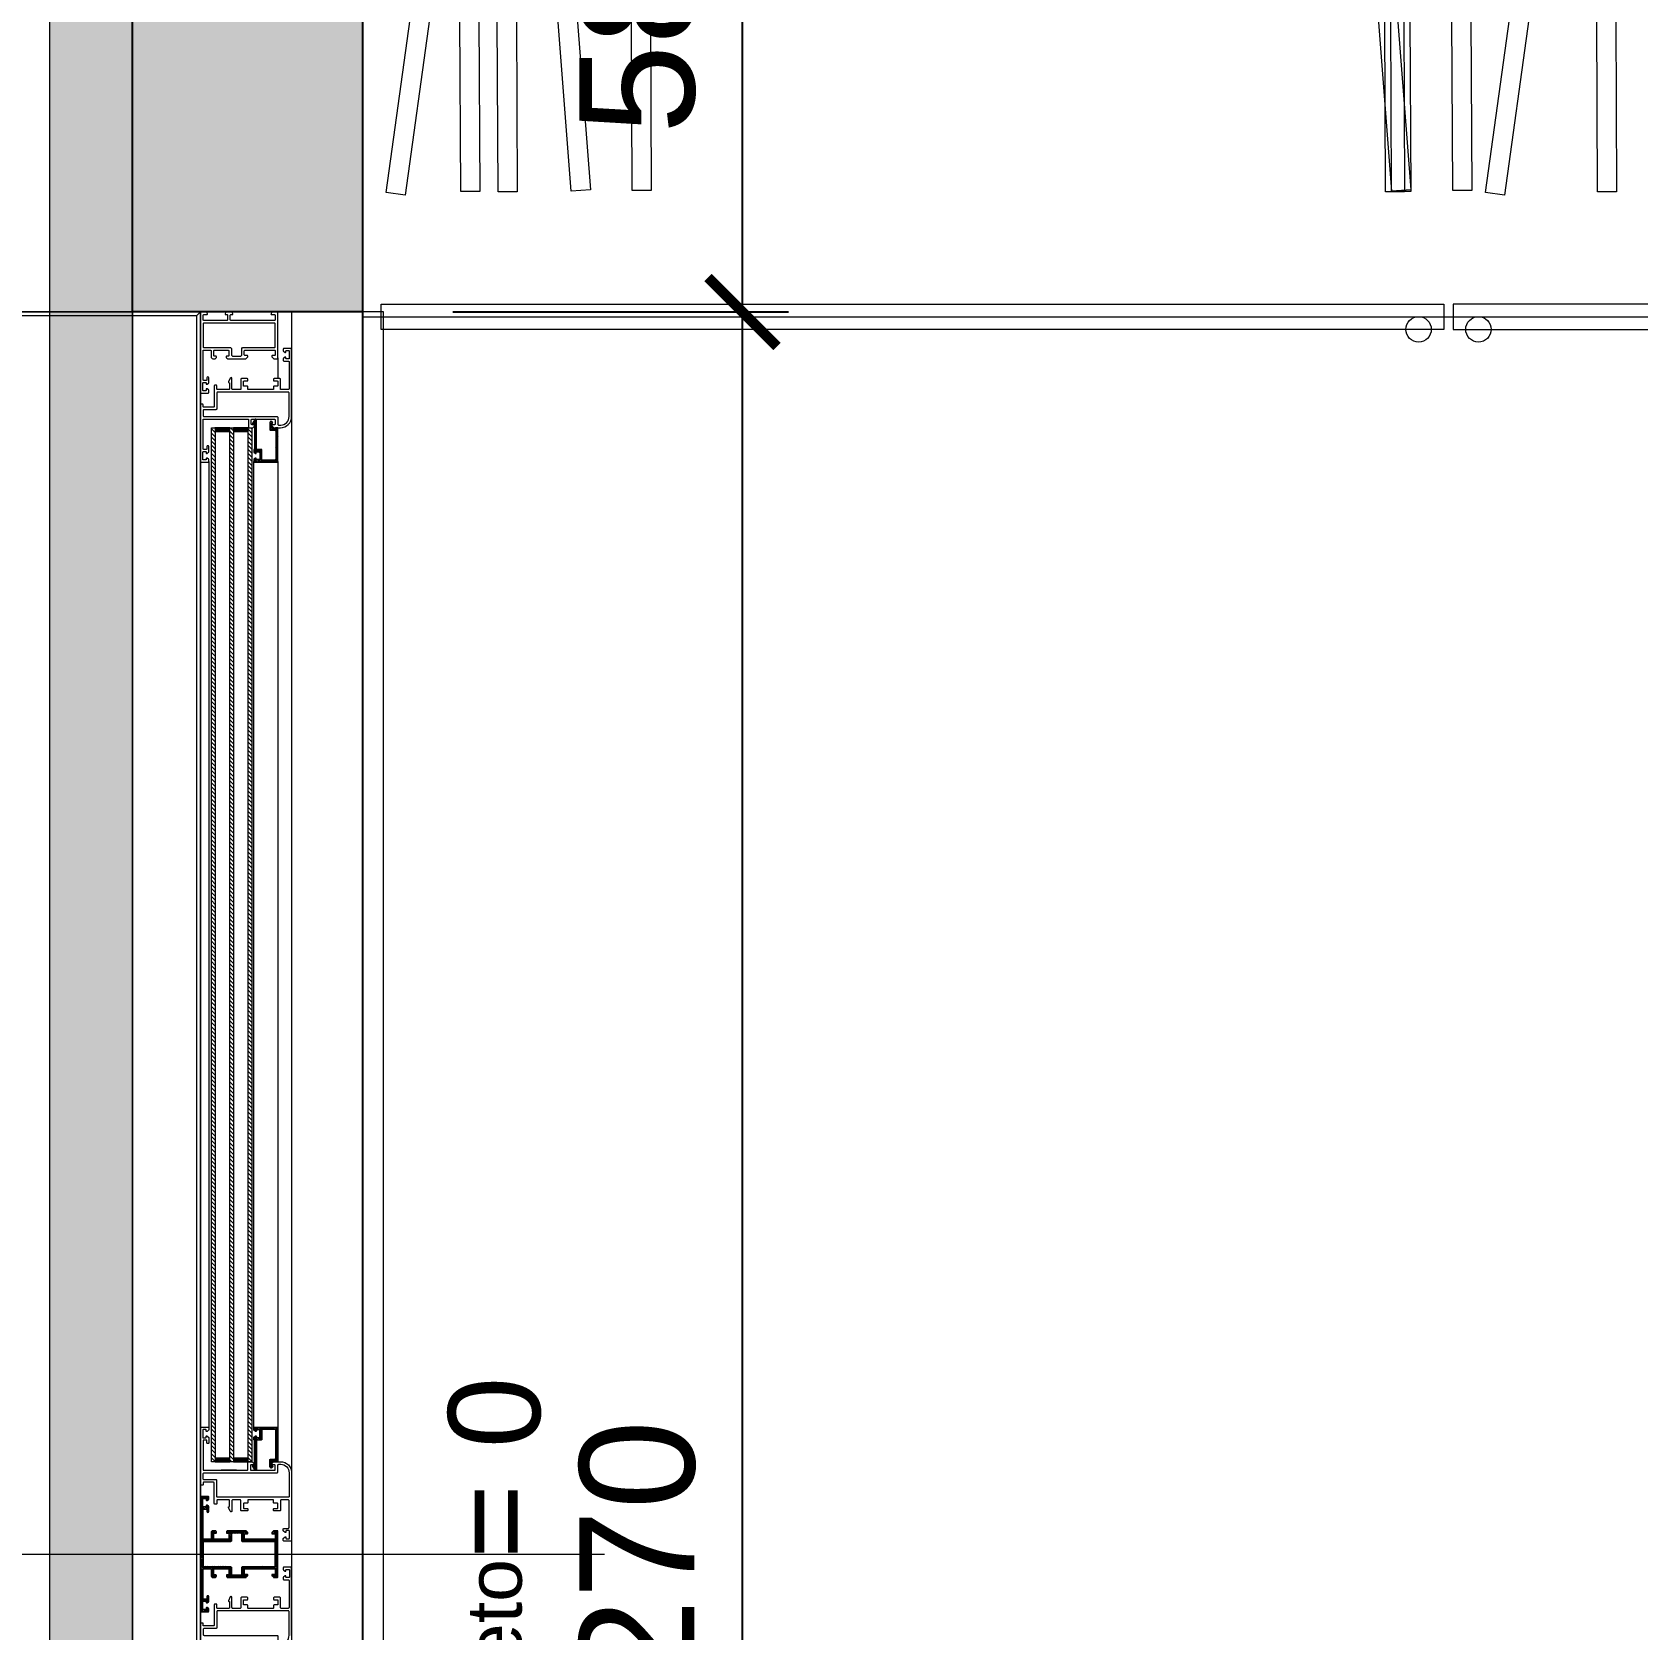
# Model space of a CAD drawing. Header units: centimetres. Extents: x 111832 to 117233, y -55119 to -48329.
# Drawn here: x 112718.5 to 112892.9, y -51813.7 to -51640.1 of the extents above; entities that cross this region are included whole.
import ezdxf

# ---------------------------------------------------------------- set-up
doc = ezdxf.new("R2010")
doc.units = ezdxf.units.CM
doc.header["$LTSCALE"] = 50
doc.header["$MEASUREMENT"] = 0
doc.linetypes.add('CONTINU', pattern=[0])
doc.layers.get('0').update_dxf_attribs({"color": 8})
for name, color, linetype in [('BETON COUPE', 3, 'CONTINU'), ('BETON TRAME', 252, 'Continuous'), ('COTE 50ème', 1, 'Continuous')]:
    doc.layers.add(name, color=color, linetype=linetype)
for name, color, linetype, lineweight in [('CONSOLE ISOL.', 214, 'Continuous', 15), ('ISOLATION', 252, 'Continuous', 0), ('MACONNERIE COUPE', 7, 'Continuous', 30), ('mobilimi', 8, 'Continuous', 9), ('WINDOWS', 21, 'Continuous', 5)]:
    doc.layers.add(name, color=color, linetype=linetype, lineweight=lineweight)
doc.layers.add('FMULT', color=150, linetype='Continuous', plot=False)
doc.styles.add('GENERATED_STYLE_1', font='arial.ttf')
doc.styles.add('RS_TXT_50', font='arial.ttf', dxfattribs={"height": 12.5})
doc.dimstyles.new('RS_50CM_LINEAIRE', dxfattribs={"dimscale": 5, "dimtxt": 12.5, "dimasz": 1.5, "dimexe": 1, "dimexo": 2.5, "dimgap": 1, "dimtad": 1, "dimdec": 1, "dimrnd": 0.5, "dimdsep": 46, "dimtxsty": 'RS_TXT_50', "dimblk1": 'ARCHTICK', "dimblk2": 'ARCHTICK', "dimsah": 1, "dimcen": 2.5, "dimdle": 1, "dimclrt": 4, "dimadec": 0, "dimazin": 2, "dimtfac": 1, "dimtdec": 1, "dimtix": 1, "dimtmove": 2, "dimatfit": 3, "dimfxl": 1, "dimtolj": 1, "dimtzin": 0, "dimarcsym": 0})
pattern_1 = [(135, (-46708.70849, -43897.46996), (-0.08838834765, -0.08838834765), [])]

# ---------------------------------------------------------------- blocks, each defined once
blk = doc.blocks.new('DRITARE POS 1')
at = {"layer": 'WINDOWS', "transparency": 33554559}
h = blk.add_hatch(dxfattribs=at)
h.set_pattern_fill('ANSI31', color=256, angle=450)
h.set_pattern_definition([(135, (-46708.71279, -43842.46996), (-0.08838834765, -0.08838834765), [])])
h.paths.add_polyline_path([(-1.74, -12.58), (-1.74, -12.64), (-2.09, -12.64, -0.414214), (-2.15, -12.58), (-2.15, -12.21, -0.247394), (-2.13, -12.16, 1.657435), (-2.37, -12.03), (-2.37, -12.77, 0.414214), (-2.28, -12.86), (-1.81, -12.86, -0.414214), (-1.72, -12.95), (-1.72, -16, -0.414214), (-1.81, -16.09), (-3.16, -16.09, -0.414214), (-3.22, -16.03), (-3.22, -15.03, 0.414214), (-3.31, -14.93), (-3.76, -14.93, -0.414214), (-3.82, -14.88), (-3.82, -11.74, 0.737396), (-3.99, -11.69), (-4.23, -12.04, 0.603122), (-4.15, -12.19), (-4.08, -12.19, -0.414214), (-4.02, -12.25), (-4.02, -14.93), (-4.06, -14.93, 0.414214), (-4.12, -14.99), (-4.12, -15.19, 0.250765), (-4.09, -15.24), (-3.92, -15.37, 0.599022), (-3.84, -15.33), (-3.84, -15.25, -0.414214), (-3.78, -15.19), (-3.52, -15.19, -0.414214), (-3.46, -15.25), (-3.46, -16, -0.414214), (-3.52, -16.05), (-3.78, -16.05, -0.414214), (-3.84, -16), (-3.84, -15.92, 0.599022), (-3.92, -15.88), (-4.09, -16.01, 0.250765), (-4.12, -16.05), (-4.12, -16.26, 0.414214), (-4.06, -16.31), (-1.55, -16.31, 0.414214), (-1.5, -16.26), (-1.5, -12.64), (-1.5, -12.58)])
at = {"layer": 'WINDOWS'}
h = blk.add_hatch(dxfattribs=at)
h.set_pattern_fill('ANSI31', color=140, scale=2.5, angle=450)
h.set_pattern_definition([(135, (-46708.9128, -43897.46996), (-0.2209708691, -0.2209708691), [])])
h.paths.add_polyline_path([(-8.71, -124.96), (-8.71, -12.58), (-8.31, -12.58), (-8.31, -124.96)])
h.paths.add_polyline_path([(-6.71, -124.96), (-6.71, -12.58), (-6.31, -12.58), (-6.31, -124.96)])
h.paths.add_polyline_path([(-4.71, -124.96), (-4.71, -12.58), (-4.31, -12.58), (-4.31, -124.96)])
at = {"layer": 'WINDOWS', "transparency": 33554559}
h = blk.add_hatch(dxfattribs=at)
h.set_pattern_fill('ANSI31', color=140, angle=450)
h.set_pattern_definition([(135, (-46708.90849, -43880.46996), (-0.08838834765, -0.08838834765), [])])
h.paths.add_polyline_path([(-6.71, -12.58), (-8.31, -12.58), (-8.31, -12.98), (-6.71, -12.98)])
h.paths.add_polyline_path([(-4.71, -12.58), (-6.31, -12.58), (-6.31, -12.98), (-4.71, -12.98)])
h.paths.add_polyline_path([(-6.71, -124.56), (-8.31, -124.56), (-8.31, -124.96), (-6.71, -124.96)])
h.paths.add_polyline_path([(-4.71, -124.56), (-6.31, -124.56), (-6.31, -124.96), (-4.71, -124.96)])
h = blk.add_hatch(dxfattribs=at)
h.set_pattern_fill('ANSI31', color=256, angle=450)
h.set_pattern_definition(pattern_1)
h.paths.add_polyline_path([(-1.49, -121.28, 0.414214), (-1.55, -121.22), (-4.06, -121.22, 0.414214), (-4.11, -121.28), (-4.11, -121.48, 0.250765), (-4.09, -121.53), (-3.92, -121.66, 0.599022), (-3.83, -121.61), (-3.83, -121.54, -0.414214), (-3.78, -121.48), (-3.51, -121.48, -0.414214), (-3.46, -121.54), (-3.46, -122.28, -0.414214), (-3.51, -122.34), (-3.78, -122.34, -0.414214), (-3.83, -122.28), (-3.83, -122.21, 0.599022), (-3.92, -122.16), (-4.09, -122.29, 0.250765), (-4.11, -122.34), (-4.11, -122.54, 0.414214), (-4.06, -122.6), (-4.02, -122.6), (-4.02, -125.29, -0.414214), (-4.07, -125.34), (-4.15, -125.34, 0.603122), (-4.23, -125.49), (-3.98, -125.85, 0.737396), (-3.81, -125.79), (-3.81, -122.66, -0.414214), (-3.76, -122.6), (-3.31, -122.6, 0.414214), (-3.22, -122.51), (-3.22, -121.5, -0.414214), (-3.16, -121.44), (-1.81, -121.44, -0.414214), (-1.72, -121.54), (-1.72, -124.58, -0.414214), (-1.81, -124.67), (-2.28, -124.67, 0.414214), (-2.37, -124.77), (-2.37, -125.5, 1.657435), (-2.12, -125.37, -0.247394), (-2.15, -125.33), (-2.15, -124.95, -0.414214), (-2.09, -124.9), (-1.74, -124.9), (-1.74, -124.95), (-1.49, -124.95), (-1.49, -124.9)])
at = {"layer": 'WINDOWS'}
h = blk.add_hatch(dxfattribs=at)
h.set_pattern_fill('ANSI31', color=256, angle=450)
h.set_pattern_definition(pattern_1)
h.paths.add_polyline_path([(-9.61, -130.17, -0.414214), (-9.56, -130.11), (-9.26, -130.11, -0.414214), (-9.2, -130.17), (-9.2, -130.38, 1), (-9, -130.38), (-9, -129.85, 0.250765), (-9.02, -129.8), (-9.19, -129.69, 0.599022), (-9.28, -129.74), (-9.28, -129.81, -0.414214), (-9.33, -129.87), (-9.59, -129.87, -0.414214), (-9.65, -129.81), (-9.65, -129.03, -0.414214), (-9.59, -128.97), (-9.33, -128.97, -0.414214), (-9.28, -129.03), (-9.28, -129.14, 0.599022), (-9.19, -129.19), (-9.02, -129.07, 0.250765), (-9, -129.03), (-9, -128.78, 0.414214), (-9.05, -128.73), (-9.84, -128.73, 0.414214), (-9.89, -128.78), (-9.89, -135), (-9.89, -141.22, 0.414214), (-9.84, -141.27), (-9.05, -141.27, 0.414214), (-9, -141.22), (-9, -140.97, 0.250765), (-9.02, -140.93), (-9.19, -140.81, 0.599022), (-9.28, -140.86), (-9.28, -140.97, -0.414214), (-9.33, -141.03), (-9.59, -141.03, -0.414214), (-9.65, -140.97), (-9.65, -140.19, -0.414214), (-9.59, -140.13), (-9.33, -140.13, -0.414214), (-9.28, -140.19), (-9.28, -140.26, 0.599022), (-9.19, -140.31), (-9.02, -140.2, 0.250765), (-9, -140.15), (-9, -139.62, 1), (-9.2, -139.62), (-9.2, -139.83, -0.414214), (-9.26, -139.89), (-9.56, -139.89, -0.414214), (-9.61, -139.83), (-9.61, -136.66, -0.414214), (-9.56, -136.61), (-8.83, -136.61, -0.414214), (-8.74, -136.7), (-8.74, -137.35, 0.414214), (-8.55, -137.54), (-8.29, -137.54, 0.198912), (-8.25, -137.52), (-8.19, -137.46, 0.198912), (-8.18, -137.42), (-8.18, -137.31, 0.414214), (-8.23, -137.26), (-8.4, -137.26, -0.414214), (-8.46, -137.2), (-8.46, -136.7, -0.414214), (-8.36, -136.61), (-6.91, -136.61, -0.414214), (-6.81, -136.7), (-6.81, -137.2, -0.414214), (-6.87, -137.26), (-7.04, -137.26, 0.414214), (-7.09, -137.31), (-7.09, -137.42, 0.198912), (-7.08, -137.46), (-7.02, -137.52, 0.198912), (-6.98, -137.54), (-4.97, -137.54, 0.198912), (-4.93, -137.52), (-4.78, -137.37, 0.198912), (-4.76, -137.33), (-4.76, -137.26, 0.414214), (-4.82, -137.2), (-5, -137.2, -0.340481), (-5.13, -137.11), (-5.13, -136.7, -0.414214), (-5.04, -136.61), (-1.87, -136.61, -0.414214), (-1.77, -136.7), (-1.77, -137.11, -0.414214), (-1.87, -137.2), (-2.09, -137.2, 0.414214), (-2.15, -137.26), (-2.15, -137.33, 0.198912), (-2.13, -137.37), (-1.98, -137.52, 0.198912), (-1.94, -137.54), (-1.55, -137.54, 0.414214), (-1.49, -137.48), (-1.49, -135), (-1.49, -132.52, 0.414214), (-1.55, -132.46), (-1.94, -132.46, 0.198912), (-1.98, -132.48), (-2.13, -132.63, 0.198912), (-2.15, -132.67), (-2.15, -132.74, 0.414214), (-2.09, -132.8), (-1.87, -132.8, -0.414214), (-1.77, -132.89), (-1.77, -133.3, -0.414214), (-1.87, -133.39), (-5.04, -133.39, -0.414214), (-5.13, -133.3), (-5.13, -132.89, -0.340481), (-5, -132.8), (-4.82, -132.8, 0.414214), (-4.76, -132.74), (-4.76, -132.67, 0.198912), (-4.78, -132.63), (-4.93, -132.48, 0.198912), (-4.97, -132.46), (-6.98, -132.46, 0.198912), (-7.02, -132.48), (-7.08, -132.54, 0.198912), (-7.09, -132.58), (-7.09, -132.69, 0.414214), (-7.04, -132.74), (-6.87, -132.74, -0.414214), (-6.81, -132.8), (-6.81, -133.3, -0.414214), (-6.91, -133.39), (-8.36, -133.39, -0.414214), (-8.46, -133.3), (-8.46, -132.8, -0.414214), (-8.4, -132.74), (-8.23, -132.74, 0.414214), (-8.18, -132.69), (-8.18, -132.58, 0.198912), (-8.19, -132.54), (-8.25, -132.48, 0.198912), (-8.29, -132.46), (-8.55, -132.46, 0.414214), (-8.74, -132.65), (-8.74, -133.3, -0.414214), (-8.83, -133.39), (-9.56, -133.39, -0.414214), (-9.61, -133.34)])
h.paths.add_polyline_path([(-9.56, -133.67), (-6.63, -133.67), (-6.53, -133.58), (-6.53, -132.83), (-6.44, -132.74), (-5.51, -132.74), (-5.41, -132.83), (-5.41, -133.58), (-5.32, -133.67), (-1.83, -133.67), (-1.77, -133.73), (-1.77, -135), (-1.77, -136.27), (-1.83, -136.33), (-5.32, -136.33), (-5.41, -136.42), (-5.41, -137.17), (-5.51, -137.26), (-6.44, -137.26), (-6.53, -137.17), (-6.53, -136.42), (-6.63, -136.33), (-9.56, -136.33), (-9.61, -136.27), (-9.61, -135), (-9.61, -133.73)], flags=16)
for p, q in [((-1.5, -4.97), (-1.5, -7.22)), ((-9.9, -8.75), (-9.9, -10.08)), ((-0.01, -11.48), (0, -126.13)), ((-9.89, -16.28), (-9.89, -121.28)), ((-9, -16.26), (-9, -121.28)), ((-4.11, -121.28), (-4.12, -16.26)), ((-1.5, -16.26), (-1.49, -121.28)), ((-5.98, -125.89), (-7.66, -125.89))]:
    blk.add_line(p, q, dxfattribs=at)
at = {"layer": 'WINDOWS', "color": 165}
blk.add_line((-61.99, -135), (34.01, -135), dxfattribs=at)
for points in [[(-9.9, 0), (-9.9, -270), (-33.9, -270), (-33.9, 0)], [(-9.9, 0), (-33.9, 0), (-33.9, -0.4), (-10.3, -0.4)], [(-10.3, -269.6), (-10.3, -0.4), (-9.9, 0), (-9.9, -270)], [(0, 0), (0, -270), (10, -270), (10, 0)]]:
    blk.add_lwpolyline(points, close=True, dxfattribs=at)
at = {"layer": 'WINDOWS'}
for points in [[(-7.08, -5), (-7.02, -5.06, 0.198912), (-6.98, -5.08), (-4.97, -5.08, 0.198912), (-4.93, -5.06), (-4.78, -4.91, 0.198912), (-4.76, -4.87), (-4.76, -4.8, 0.414214), (-4.82, -4.74), (-5.01, -4.74, -0.340481), (-5.14, -4.65), (-5.14, -4.24, -0.414214), (-5.04, -4.14), (-1.87, -4.14, -0.414214), (-1.78, -4.24), (-1.78, -4.65, -0.414214), (-1.87, -4.74), (-2.09, -4.74, 0.414214), (-2.15, -4.8), (-2.15, -4.87, 0.198912), (-2.13, -4.91), (-1.98, -5.06, 0.198912), (-1.94, -5.08), (-1.55, -5.08, 0.414214), (-1.5, -5.02), (-1.5, -0.06, 0.414214), (-1.55, 0), (-2.13, 0, 0.322823), (-2.19, -0.04), (-2.24, -0.21, 0.511918), (-2.19, -0.28), (-1.87, -0.28, -0.414214), (-1.78, -0.37), (-1.78, -0.84, -0.414214), (-1.87, -0.93), (-6.57, -0.93, -0.414214), (-6.67, -0.84), (-6.67, -0.37, -0.414214), (-6.57, -0.28), (-6.44, -0.28, 0.511918), (-6.39, -0.21), (-6.45, -0.04, 0.322823), (-6.5, 0), (-7.12, 0, 0.322823), (-7.17, -0.04), (-7.23, -0.21, 0.511918), (-7.17, -0.28), (-7.04, -0.28, -0.414214), (-6.95, -0.37), (-6.95, -0.84, -0.414214), (-7.04, -0.93), (-9.52, -0.93, -0.414214), (-9.62, -0.84), (-9.62, -0.37, -0.414214), (-9.52, -0.28), (-9.21, -0.28, 0.511918), (-9.15, -0.21), (-9.21, -0.04, 0.322823), (-9.26, 0), (-9.84, 0, 0.414214), (-9.9, -0.06), (-9.9, -8.75, 0.414214), (-9.84, -8.81), (-9.06, -8.81, 0.414214), (-9, -8.75), (-9, -8.51, 0.250765), (-9.03, -8.47), (-9.19, -8.35, 0.599022), (-9.28, -8.4), (-9.28, -8.51, -0.414214), (-9.34, -8.57), (-9.6, -8.57, -0.414214), (-9.65, -8.51), (-9.65, -7.73, -0.414214), (-9.6, -7.67), (-9.34, -7.67, -0.414214), (-9.28, -7.73), (-9.28, -7.8, 0.599022), (-9.19, -7.85), (-9.03, -7.74, 0.250765), (-9, -7.69), (-9, -7.16, 1), (-9.21, -7.16), (-9.21, -7.37, -0.414214), (-9.26, -7.43), (-9.56, -7.43, -0.414214), (-9.62, -7.37), (-9.62, -4.2, -0.414214), (-9.56, -4.14), (-8.83, -4.14, -0.414214), (-8.74, -4.24), (-8.74, -4.89, 0.414214), (-8.55, -5.08), (-8.3, -5.08, 0.198912), (-8.26, -5.06), (-8.2, -5, 0.198912), (-8.18, -4.96), (-8.18, -4.85, 0.414214), (-8.24, -4.8), (-8.4, -4.8, -0.414214), (-8.46, -4.74), (-8.46, -4.24, -0.414214), (-8.37, -4.14), (-6.91, -4.14, -0.414214), (-6.82, -4.24), (-6.82, -4.74, -0.414214), (-6.87, -4.8), (-7.04, -4.8, 0.414214), (-7.1, -4.85), (-7.1, -4.96, 0.198912)], [(0, -4.01, 0.414214), (-0.06, -3.96), (-0.84, -3.96, 0.414214), (-0.9, -4.01), (-0.9, -4.22, 0.250765), (-0.88, -4.27), (-0.71, -4.4, 0.599022), (-0.62, -4.35), (-0.62, -4.26, -0.414214), (-0.56, -4.2), (-0.3, -4.2, -0.414214), (-0.25, -4.26), (-0.25, -5.04, -0.414214), (-0.3, -5.1), (-0.56, -5.1, -0.414214), (-0.62, -5.04), (-0.62, -4.95, 0.599022), (-0.71, -4.9), (-0.88, -5.03, 0.250765), (-0.9, -5.08), (-0.9, -5.28, 0.414214), (-0.84, -5.34), (-0.34, -5.34, -0.414214), (-0.28, -5.39), (-0.28, -8.34, -0.414214), (-0.38, -8.44), (-1.12, -8.44, -0.414214), (-1.22, -8.34), (-1.22, -7.32, 0.414214), (-1.31, -7.22), (-1.87, -7.22, 0.414214), (-1.96, -7.32), (-1.96, -7.45, 0.414214), (-1.91, -7.5), (-1.55, -7.5, -0.414214), (-1.5, -7.56), (-1.5, -8.01, -0.414214), (-1.55, -8.06), (-1.91, -8.06, 0.414214), (-1.96, -8.12), (-1.96, -8.38, -0.414214), (-2.02, -8.44), (-4.71, -8.44, -0.414214), (-4.76, -8.38), (-4.76, -8.12, 0.414214), (-4.82, -8.06), (-5.17, -8.06, -0.414214), (-5.23, -8.01), (-5.23, -7.56, -0.414214), (-5.17, -7.5), (-4.82, -7.5, 0.414214), (-4.76, -7.45), (-4.76, -7.32, 0.414214), (-4.86, -7.22), (-5.42, -7.22, 0.414214), (-5.51, -7.32), (-5.51, -8.34, -0.414214), (-5.6, -8.44), (-6.39, -8.44, -0.414214), (-6.48, -8.34), (-6.48, -7.22, 0.809546), (-6.66, -7.19), (-6.85, -7.61, 0.543142), (-6.8, -7.69, -0.414214), (-6.74, -7.75), (-6.74, -8.34, -0.414214), (-6.84, -8.44), (-8.07, -8.44, -0.414214), (-8.12, -8.38), (-8.12, -8.03, 0.414214), (-8.18, -7.97), (-8.35, -7.97, 0.414214), (-8.4, -8.03), (-8.4, -10.25, -0.414214), (-8.5, -10.34), (-9.56, -10.34, -0.414214), (-9.62, -10.29), (-9.62, -10.08, 0.414214), (-9.67, -10.02), (-9.84, -10.02, 0.414214), (-9.9, -10.08), (-9.9, -16.26, 0.414214), (-9.84, -16.31), (-9.06, -16.31, 0.414214), (-9, -16.26), (-9, -16.05, 0.250765), (-9.03, -16.01), (-9.19, -15.88, 0.599022), (-9.28, -15.92), (-9.28, -16.02, -0.414214), (-9.34, -16.07), (-9.6, -16.07, -0.414214), (-9.65, -16.02), (-9.65, -15.23, -0.414214), (-9.6, -15.18), (-9.34, -15.18, -0.414214), (-9.28, -15.23), (-9.28, -15.33, 0.599022), (-9.19, -15.37), (-9.03, -15.24, 0.250765), (-9, -15.19), (-9, -14.62, 0.414214), (-9.06, -14.56), (-9.15, -14.56, 0.414214), (-9.21, -14.62), (-9.21, -14.88, -0.414214), (-9.26, -14.93), (-9.56, -14.93, -0.414214), (-9.62, -14.88), (-9.62, -11.7, -0.414214), (-9.56, -11.65), (-4.73, -11.65, -0.414214), (-4.68, -11.7), (-4.68, -12.53, 0.414214), (-4.62, -12.58), (-4.23, -12.58, 0.198912), (-4.19, -12.56), (-4.04, -12.41, 0.198912), (-4.02, -12.37), (-4.02, -12.3, 0.414214), (-4.08, -12.25), (-4.3, -12.25, -0.414214), (-4.4, -12.15), (-4.4, -11.74, -0.414214), (-4.3, -11.65), (-1.87, -11.65, -0.414214), (-1.78, -11.74), (-1.78, -12.15, -0.414214), (-1.87, -12.25), (-2.09, -12.25, 0.414214), (-2.15, -12.3), (-2.15, -12.37, 0.198912), (-2.13, -12.41), (-1.98, -12.56, 0.198912), (-1.94, -12.58), (-1.22, -12.58, 0.414214), (0, -11.37)], [(-1.5, -12.21, 0.414214), (-1.4, -12.3), (-1.18, -12.3), (-1.18, -12.3, 0.414214), (-0.28, -11.37), (-0.28, -8.77, 0.414214), (-0.34, -8.72), (-8.07, -8.72, 0.414214), (-8.12, -8.77), (-8.12, -10.53, -0.414214), (-8.22, -10.62), (-9.52, -10.62, 0.414214), (-9.62, -10.71), (-9.62, -11.27, 0.414214), (-9.52, -11.37), (-1.59, -11.37, -0.414214), (-1.5, -11.46)], [(-1.74, -12.64), (-2.09, -12.64, -0.414214), (-2.15, -12.58), (-2.15, -12.21, -0.247394), (-2.13, -12.16, 1.657435), (-2.37, -12.03), (-2.37, -12.77, 0.414214), (-2.28, -12.86), (-1.81, -12.86, -0.414214), (-1.72, -12.95), (-1.72, -16, -0.414214), (-1.81, -16.09), (-3.16, -16.09, -0.414214), (-3.22, -16.03), (-3.22, -15.03, 0.414214), (-3.31, -14.93), (-3.76, -14.93, -0.414214), (-3.82, -14.88), (-3.82, -11.74, 0.737396), (-3.99, -11.69), (-4.23, -12.04, 0.603122), (-4.15, -12.19), (-4.08, -12.19, -0.414214), (-4.02, -12.25), (-4.02, -14.93), (-4.06, -14.93, 0.414214), (-4.12, -14.99), (-4.12, -15.19, 0.250765), (-4.09, -15.24), (-3.92, -15.37, 0.599022), (-3.84, -15.33), (-3.84, -15.25, -0.414214), (-3.78, -15.19), (-3.52, -15.19, -0.414214), (-3.46, -15.25), (-3.46, -16, -0.414214), (-3.52, -16.05), (-3.78, -16.05, -0.414214), (-3.84, -16), (-3.84, -15.92, 0.599022), (-3.92, -15.88), (-4.09, -16.01, 0.250765), (-4.12, -16.05), (-4.12, -16.26, 0.414214), (-4.06, -16.31), (-1.55, -16.31, 0.414214), (-1.5, -16.26), (-1.5, -12.64), (-1.5, -12.58), (-1.74, -12.58)], [(0, -133.53, -0.414214), (-0.06, -133.58), (-0.84, -133.58, -0.414214), (-0.9, -133.53), (-0.9, -133.32, -0.250765), (-0.87, -133.27), (-0.7, -133.14, -0.599022), (-0.62, -133.19), (-0.62, -133.28, 0.414214), (-0.56, -133.34), (-0.3, -133.34, 0.414214), (-0.24, -133.28), (-0.24, -132.5, 0.414214), (-0.3, -132.44), (-0.56, -132.44, 0.414214), (-0.62, -132.5), (-0.62, -132.59, -0.599022), (-0.7, -132.64), (-0.87, -132.51, -0.250765), (-0.9, -132.46), (-0.9, -132.26, -0.414214), (-0.84, -132.2), (-0.34, -132.2, 0.414214), (-0.28, -132.14), (-0.28, -129.19, 0.414214), (-0.37, -129.1), (-1.12, -129.1, 0.414214), (-1.21, -129.19), (-1.21, -130.22, -0.414214), (-1.31, -130.31), (-1.87, -130.31, -0.414214), (-1.96, -130.22), (-1.96, -130.09, -0.414214), (-1.9, -130.03), (-1.55, -130.03, 0.414214), (-1.49, -129.98), (-1.49, -129.53, 0.414214), (-1.55, -129.47), (-1.9, -129.47, -0.414214), (-1.96, -129.42), (-1.96, -129.16, 0.414214), (-2.02, -129.1), (-4.7, -129.1, 0.414214), (-4.76, -129.16), (-4.76, -129.42, -0.414214), (-4.82, -129.47), (-5.17, -129.47, 0.414214), (-5.23, -129.53), (-5.23, -129.98, 0.414214), (-5.17, -130.03), (-4.82, -130.03, -0.414214), (-4.76, -130.09), (-4.76, -130.22, -0.414214), (-4.85, -130.31), (-5.41, -130.31, -0.414214), (-5.51, -130.22), (-5.51, -129.19, 0.414214), (-5.6, -129.1), (-6.38, -129.1, 0.414214), (-6.48, -129.19), (-6.48, -130.31, -0.809546), (-6.66, -130.35), (-6.85, -129.93, -0.543142), (-6.79, -129.85, 0.414214), (-6.74, -129.79), (-6.74, -129.19, 0.414214), (-6.83, -129.1), (-8.06, -129.1, 0.414214), (-8.12, -129.16), (-8.12, -129.51, -0.414214), (-8.18, -129.57), (-8.34, -129.57, -0.414214), (-8.4, -129.51), (-8.4, -127.29, 0.414214), (-8.49, -127.2), (-9.56, -127.2, 0.414214), (-9.61, -127.25), (-9.61, -127.46, -0.414214), (-9.67, -127.51), (-9.84, -127.51, -0.414214), (-9.89, -127.46), (-9.89, -121.28, -0.414214), (-9.84, -121.22), (-9.05, -121.22, -0.414214), (-9, -121.28), (-9, -121.49, -0.250765), (-9.02, -121.53), (-9.19, -121.66, -0.599022), (-9.28, -121.62), (-9.28, -121.52, 0.414214), (-9.33, -121.47), (-9.59, -121.47, 0.414214), (-9.65, -121.52), (-9.65, -122.31, 0.414214), (-9.59, -122.36), (-9.33, -122.36, 0.414214), (-9.28, -122.31), (-9.28, -122.21, -0.599022), (-9.19, -122.17), (-9.02, -122.3, -0.250765), (-9, -122.34), (-9, -122.92, -0.414214), (-9.05, -122.98), (-9.15, -122.98, -0.414214), (-9.2, -122.92), (-9.2, -122.66, 0.414214), (-9.26, -122.61), (-9.56, -122.61, 0.414214), (-9.61, -122.66), (-9.61, -125.83, 0.414214), (-9.56, -125.89), (-4.82, -125.89, 0.414214), (-4.76, -125.83), (-4.76, -125.01, -0.414214), (-4.71, -124.96), (-4.32, -124.96, -0.198912), (-4.28, -124.97), (-4.13, -125.13, -0.198912), (-4.11, -125.17), (-4.11, -125.24, -0.414214), (-4.17, -125.29), (-4.39, -125.29, 0.414214), (-4.48, -125.39), (-4.48, -125.8, 0.414214), (-4.39, -125.89), (-1.87, -125.89, 0.414214), (-1.77, -125.8), (-1.77, -125.39, 0.414214), (-1.87, -125.29), (-2.09, -125.29, -0.414214), (-2.15, -125.24), (-2.15, -125.17, -0.198912), (-2.13, -125.13), (-1.98, -124.97, -0.198912), (-1.94, -124.96), (-1.21, -124.96, -0.414214), (0, -126.17)], [(-1.74, -124.9), (-2.09, -124.9, 0.414214), (-2.15, -124.95), (-2.15, -125.33, 0.247394), (-2.12, -125.37, -1.657435), (-2.37, -125.5), (-2.37, -124.77, -0.414214), (-2.28, -124.67), (-1.81, -124.67, 0.414214), (-1.72, -124.58), (-1.72, -121.54, 0.414214), (-1.81, -121.44), (-3.16, -121.44, 0.414214), (-3.22, -121.5), (-3.22, -122.51, -0.414214), (-3.31, -122.6), (-3.76, -122.6, 0.414214), (-3.81, -122.66), (-3.81, -125.79, -0.737396), (-3.98, -125.85), (-4.23, -125.49, -0.603122), (-4.15, -125.34), (-4.07, -125.34, 0.414214), (-4.02, -125.29), (-4.02, -122.6), (-4.06, -122.6, -0.414214), (-4.11, -122.54), (-4.11, -122.34, -0.250765), (-4.09, -122.29), (-3.92, -122.16, -0.599022), (-3.83, -122.21), (-3.83, -122.28, 0.414214), (-3.78, -122.34), (-3.51, -122.34, 0.414214), (-3.46, -122.28), (-3.46, -121.54, 0.414214), (-3.51, -121.48), (-3.78, -121.48, 0.414214), (-3.83, -121.54), (-3.83, -121.61, -0.599022), (-3.92, -121.66), (-4.09, -121.53, -0.250765), (-4.11, -121.48), (-4.11, -121.28, -0.414214), (-4.06, -121.22), (-1.55, -121.22, -0.414214), (-1.49, -121.28), (-1.49, -124.9), (-1.49, -124.95), (-1.74, -124.95)], [(-1.49, -125.33, -0.414214), (-1.4, -125.24), (-1.18, -125.24), (-1.18, -125.24, -0.414214), (-0.28, -126.17), (-0.28, -128.77, -0.414214), (-0.34, -128.82), (-8.06, -128.82, -0.414214), (-8.12, -128.77), (-8.12, -127.01, 0.414214), (-8.21, -126.92), (-9.52, -126.92, -0.414214), (-9.61, -126.82), (-9.61, -126.26, -0.414214), (-9.52, -126.17), (-1.59, -126.17, 0.414214), (-1.49, -126.08)], [(-1.49, -135), (-1.49, -132.52, 0.414214), (-1.55, -132.46), (-1.94, -132.46, 0.198912), (-1.98, -132.48), (-2.13, -132.63, 0.198912), (-2.15, -132.67), (-2.15, -132.74, 0.414214), (-2.09, -132.8), (-1.87, -132.8, -0.414214), (-1.77, -132.89), (-1.77, -133.3, -0.414214), (-1.87, -133.39), (-5.04, -133.39, -0.414214), (-5.13, -133.3), (-5.13, -132.89, -0.340481), (-5, -132.8), (-4.82, -132.8, 0.414214), (-4.76, -132.74), (-4.76, -132.67, 0.198912), (-4.78, -132.63), (-4.93, -132.48, 0.198912), (-4.97, -132.46), (-6.98, -132.46, 0.198912), (-7.02, -132.48), (-7.08, -132.54, 0.198912), (-7.09, -132.58), (-7.09, -132.69, 0.414214), (-7.04, -132.74), (-6.87, -132.74, -0.414214), (-6.81, -132.8), (-6.81, -133.3, -0.414214), (-6.91, -133.39), (-8.36, -133.39, -0.414214), (-8.46, -133.3), (-8.46, -132.8, -0.414214), (-8.4, -132.74), (-8.23, -132.74, 0.414214), (-8.18, -132.69), (-8.18, -132.58, 0.198912), (-8.19, -132.54), (-8.25, -132.48, 0.198912), (-8.29, -132.46), (-8.55, -132.46, 0.414214), (-8.74, -132.65), (-8.74, -133.3, -0.414214), (-8.83, -133.39), (-9.56, -133.39, -0.414214), (-9.61, -133.34), (-9.61, -130.17, -0.414214), (-9.56, -130.11), (-9.26, -130.11, -0.414214), (-9.2, -130.17), (-9.2, -130.38, 1), (-9, -130.38), (-9, -129.85, 0.250765), (-9.02, -129.8), (-9.19, -129.69, 0.599022), (-9.28, -129.74), (-9.28, -129.81, -0.414214), (-9.33, -129.87), (-9.59, -129.87, -0.414214), (-9.65, -129.81), (-9.65, -129.03, -0.414214), (-9.59, -128.97), (-9.33, -128.97, -0.414214), (-9.28, -129.03), (-9.28, -129.14, 0.599022), (-9.19, -129.19), (-9.02, -129.07, 0.250765), (-9, -129.03), (-9, -128.78, 0.414214), (-9.05, -128.73), (-9.84, -128.73, 0.414214), (-9.89, -128.78), (-9.89, -135), (-9.89, -141.22, 0.414214), (-9.84, -141.27), (-9.05, -141.27, 0.414214), (-9, -141.22), (-9, -140.97, 0.250765), (-9.02, -140.93), (-9.19, -140.81, 0.599022), (-9.28, -140.86), (-9.28, -140.97, -0.414214), (-9.33, -141.03), (-9.59, -141.03, -0.414214), (-9.65, -140.97), (-9.65, -140.19, -0.414214), (-9.59, -140.13), (-9.33, -140.13, -0.414214), (-9.28, -140.19), (-9.28, -140.26, 0.599022), (-9.19, -140.31), (-9.02, -140.2, 0.250765), (-9, -140.15), (-9, -139.62, 1), (-9.2, -139.62), (-9.2, -139.83, -0.414214), (-9.26, -139.89), (-9.56, -139.89, -0.414214), (-9.61, -139.83), (-9.61, -136.66, -0.414214), (-9.56, -136.61), (-8.83, -136.61, -0.414214), (-8.74, -136.7), (-8.74, -137.35, 0.414214), (-8.55, -137.54), (-8.29, -137.54, 0.198912), (-8.25, -137.52), (-8.19, -137.46, 0.198912), (-8.18, -137.42), (-8.18, -137.31, 0.414214), (-8.23, -137.26), (-8.4, -137.26, -0.414214), (-8.46, -137.2), (-8.46, -136.7, -0.414214), (-8.36, -136.61), (-6.91, -136.61, -0.414214), (-6.81, -136.7), (-6.81, -137.2, -0.414214), (-6.87, -137.26), (-7.04, -137.26, 0.414214), (-7.09, -137.31), (-7.09, -137.42, 0.198912), (-7.08, -137.46), (-7.02, -137.52, 0.198912), (-6.98, -137.54), (-4.97, -137.54, 0.198912), (-4.93, -137.52), (-4.78, -137.37, 0.198912), (-4.76, -137.33), (-4.76, -137.26, 0.414214), (-4.82, -137.2), (-5, -137.2, -0.340481), (-5.13, -137.11), (-5.13, -136.7, -0.414214), (-5.04, -136.61), (-1.87, -136.61, -0.414214), (-1.77, -136.7), (-1.77, -137.11, -0.414214), (-1.87, -137.2), (-2.09, -137.2, 0.414214), (-2.15, -137.26), (-2.15, -137.33, 0.198912), (-2.13, -137.37), (-1.98, -137.52, 0.198912), (-1.94, -137.54), (-1.55, -137.54, 0.414214), (-1.49, -137.48)], [(-1.49, -144.67, 0.414214), (-1.4, -144.76), (-1.18, -144.76), (-1.18, -144.76, 0.414214), (-0.28, -143.83), (-0.28, -141.23, 0.414214), (-0.34, -141.18), (-8.06, -141.18, 0.414214), (-8.12, -141.23), (-8.12, -142.99, -0.414214), (-8.21, -143.08), (-9.52, -143.08, 0.414214), (-9.61, -143.18), (-9.61, -143.74, 0.414214), (-9.52, -143.83), (-1.59, -143.83, -0.414214), (-1.49, -143.92)]]:
    blk.add_lwpolyline(points, format="xyb", close=True, dxfattribs=at)
for points in [[(-9.9, -270), (-9.9, 0), (0, 0), (0, -270)], [(-1.78, -1.27), (-1.83, -1.21), (-9.56, -1.21), (-9.62, -1.27), (-9.62, -3.81), (-9.56, -3.86), (-6.63, -3.86), (-6.54, -3.96), (-6.54, -4.7), (-6.44, -4.8), (-5.51, -4.8), (-5.42, -4.7), (-5.42, -3.96), (-5.32, -3.86), (-1.83, -3.86), (-1.78, -3.81)], [(-1.77, -135), (-1.77, -133.73), (-1.83, -133.67), (-5.32, -133.67), (-5.41, -133.58), (-5.41, -132.83), (-5.51, -132.74), (-6.44, -132.74), (-6.53, -132.83), (-6.53, -133.58), (-6.63, -133.67), (-9.56, -133.67), (-9.61, -133.73), (-9.61, -135), (-9.61, -136.27), (-9.56, -136.33), (-6.63, -136.33), (-6.53, -136.42), (-6.53, -137.17), (-6.44, -137.26), (-5.51, -137.26), (-5.41, -137.17), (-5.41, -136.42), (-5.32, -136.33), (-1.83, -136.33), (-1.77, -136.27)]]:
    blk.add_lwpolyline(points, close=True, dxfattribs=at)
at = {"layer": 'WINDOWS', "color": 140}
for points in [[(-8.71, -124.96), (-8.71, -12.58), (-8.31, -12.58), (-8.31, -124.96)], [(-6.71, -12.58), (-8.31, -12.58), (-8.31, -12.98), (-6.71, -12.98)], [(-6.71, -124.96), (-6.71, -12.58), (-6.31, -12.58), (-6.31, -124.96)], [(-4.71, -12.58), (-6.31, -12.58), (-6.31, -12.98), (-4.71, -12.98)], [(-4.71, -124.96), (-4.71, -12.58), (-4.31, -12.58), (-4.31, -124.96)], [(-6.71, -124.56), (-8.31, -124.56), (-8.31, -124.96), (-6.71, -124.96)], [(-4.71, -124.56), (-6.31, -124.56), (-6.31, -124.96), (-4.71, -124.96)]]:
    blk.add_lwpolyline(points, close=True, dxfattribs=at)
at = {"layer": 'WINDOWS'}
blk.add_lwpolyline([(0, -143.83), (0, -136.47, 0.414214), (-0.06, -136.42), (-0.84, -136.42, 0.414214), (-0.9, -136.47), (-0.9, -136.68, 0.250765), (-0.87, -136.73), (-0.7, -136.86, 0.599022), (-0.62, -136.81), (-0.62, -136.72, -0.414214), (-0.56, -136.66), (-0.3, -136.66, -0.414214), (-0.24, -136.72), (-0.24, -137.5, -0.414214), (-0.3, -137.56), (-0.56, -137.56, -0.414214), (-0.62, -137.5), (-0.62, -137.41, 0.599022), (-0.7, -137.36), (-0.87, -137.49, 0.250765), (-0.9, -137.54), (-0.9, -137.74, 0.414214), (-0.84, -137.8), (-0.34, -137.8, -0.414214), (-0.28, -137.86), (-0.28, -140.81, -0.414214), (-0.37, -140.9), (-1.12, -140.9, -0.414214), (-1.21, -140.81), (-1.21, -139.78, 0.414214), (-1.31, -139.69), (-1.87, -139.69, 0.414214), (-1.96, -139.78), (-1.96, -139.91, 0.414214), (-1.9, -139.97), (-1.55, -139.97, -0.414214), (-1.49, -140.02), (-1.49, -140.47, -0.414214), (-1.55, -140.53), (-1.9, -140.53, 0.414214), (-1.96, -140.58), (-1.96, -140.84, -0.414214), (-2.02, -140.9), (-4.7, -140.9, -0.414214), (-4.76, -140.84), (-4.76, -140.58, 0.414214), (-4.82, -140.53), (-5.17, -140.53, -0.414214), (-5.23, -140.47), (-5.23, -140.02, -0.414214), (-5.17, -139.97), (-4.82, -139.97, 0.414214), (-4.76, -139.91), (-4.76, -139.78, 0.414214), (-4.85, -139.69), (-5.41, -139.69, 0.414214), (-5.51, -139.78), (-5.51, -140.81, -0.414214), (-5.6, -140.9), (-6.38, -140.9, -0.414214), (-6.48, -140.81), (-6.48, -139.69, 0.809546), (-6.66, -139.65), (-6.85, -140.07, 0.543142), (-6.79, -140.15, -0.414214), (-6.74, -140.21), (-6.74, -140.81, -0.414214), (-6.83, -140.9), (-8.06, -140.9, -0.414214), (-8.12, -140.84), (-8.12, -140.49, 0.414214), (-8.18, -140.43), (-8.34, -140.43, 0.414214), (-8.4, -140.49), (-8.4, -142.71, -0.414214), (-8.49, -142.8), (-9.56, -142.8, -0.414214), (-9.61, -142.75), (-9.61, -142.54, 0.414214), (-9.67, -142.49), (-9.84, -142.49, 0.414214), (-9.89, -142.54), (-9.89, -148.72, 0.414214)], format="xyb", dxfattribs=at)
at = {"layer": 'WINDOWS', "color": 165, "insert": (27.15, -161.16), "char_height": 10, "attachment_point": 7, "rotation": 90, "style": 'GENERATED_STYLE_1'}
blk.add_mtext('\\A1;\\pt0;P{\\H0.6x;neto}= 0', dxfattribs=at)
blk = doc.blocks.new('A$Cbd0f62bb')
at = {"layer": 'mobilimi'}
for points in [[(0, -58.62), (178, -58.62), (178, 0), (0, 0)], [(2.02, -57.25), (117.5, -57.25), (117.5, -60), (2.02, -60)], [(175.98, -57.25), (118.5, -57.25), (118.5, -60), (175.98, -60)]]:
    blk.add_lwpolyline(points, close=True, dxfattribs=at)
for points in [[(23.3, -26.13), (24.75, -44.82), (22.68, -44.98), (21.22, -26.14)], [(31.28, -26.09), (31.37, -44.91), (29.3, -44.92), (29.21, -26.1)], [(112.46, -26.13), (113.9, -44.82), (111.83, -44.98), (110.38, -26.14)], [(120.43, -26.09), (120.52, -44.91), (118.45, -44.92), (118.36, -26.1)], [(7.26, -26.27), (4.63, -45.4), (2.57, -45.11), (5.17, -26.28)], [(12.65, -26.18), (12.74, -45), (10.67, -45.01), (10.57, -26.19)], [(16.72, -26.23), (16.81, -45.05), (14.74, -45.06), (14.64, -26.24)], [(113.14, -26.23), (113.23, -45.05), (111.16, -45.06), (111.07, -26.24)], [(113.8, -26.18), (113.89, -45), (111.82, -45.01), (111.73, -26.19)], [(126.72, -26.27), (124.09, -45.4), (122.03, -45.11), (124.62, -26.28)], [(136.18, -26.23), (136.27, -45.05), (134.2, -45.06), (134.1, -26.24)]]:
    blk.add_lwpolyline(points, dxfattribs=at)
for centre in [(114.75, -60), (121.25, -60)]:
    blk.add_circle(centre, 1.38, dxfattribs=at)
blk = doc.blocks.new('_ArchTick')
at = {"color": 0, "linetype": 'ByBlock', "const_width": 0.15}
blk.add_lwpolyline([(-0.5, -0.5), (0.5, 0.5)], dxfattribs=at)
blk = doc.blocks.new('*D927')
at = {"layer": 'COTE 50ème', "color": 0, "lineweight": -2, "ltscale": 0.5, "transparency": 16777216}
for p, q in [((112450.11, -50327.36), (112450.11, -52042.36)), ((113381.87, -50332.36), (112445.11, -50332.36)), ((112611.87, -52037.36), (112445.11, -52037.36))]:
    blk.add_line(p, q, dxfattribs=at)
at = {"layer": 'Defpoints', "color": 0, "ltscale": 0.5, "transparency": 16777216}
for p in [(113394.37, -50332.36), (112450.11, -52037.36), (112624.37, -52037.36)]:
    blk.add_point(p, dxfattribs=at)
at = {"layer": 'COTE 50ème', "color": 0, "lineweight": -2, "ltscale": 0.5, "transparency": 16777216, "xscale": 7.5, "yscale": 7.5, "zscale": 7.5}
for p, rotation in [((112450.11, -50332.36), 90), ((112450.11, -52037.36), 270)]:
    blk.add_blockref('_ArchTick', p, dxfattribs=dict(at, rotation=rotation))
at = {"layer": 'COTE 50ème', "color": 4, "ltscale": 0.5, "transparency": 16777216, "insert": (112438.72, -51184.86), "char_height": 12.5, "attachment_point": 5, "rotation": 90, "style": 'RS_TXT_50'}
blk.add_mtext('\\A1;1705', dxfattribs=at)
blk = doc.blocks.new('*D930')
at = {"layer": 'COTE 50ème', "color": 0, "lineweight": -2, "ltscale": 0.5, "transparency": 16777216}
for p, q in [((112795.65, -51945.47), (112795.65, -51665.47)), ((112764.16, -51670.47), (112800.65, -51670.47)), ((112766.87, -51940.47), (112800.65, -51940.47))]:
    blk.add_line(p, q, dxfattribs=at)
at = {"layer": 'Defpoints', "color": 0, "ltscale": 0.5, "transparency": 16777216}
for p in [(112751.66, -51670.47), (112795.65, -51670.47), (112754.37, -51940.47)]:
    blk.add_point(p, dxfattribs=at)
at = {"layer": 'COTE 50ème', "color": 0, "lineweight": -2, "ltscale": 0.5, "transparency": 16777216, "xscale": 7.5, "yscale": 7.5, "zscale": 7.5}
for p, rotation in [((112795.65, -51670.47), 90), ((112795.65, -51940.47), 270)]:
    blk.add_blockref('_ArchTick', p, dxfattribs=dict(at, rotation=rotation))
at = {"layer": 'COTE 50ème', "color": 4, "ltscale": 0.5, "transparency": 16777216, "insert": (112784.27, -51805.47), "char_height": 12.5, "attachment_point": 5, "rotation": 90, "style": 'RS_TXT_50'}
blk.add_mtext('\\A1;270', dxfattribs=at)
blk = doc.blocks.new('*D931')
at = {"layer": 'COTE 50ème', "color": 0, "lineweight": -2, "ltscale": 0.5, "transparency": 16777216}
for p, q in [((112795.65, -51675.47), (112795.65, -51607.36)), ((112766.87, -51612.36), (112800.65, -51612.36)), ((112764.16, -51670.47), (112800.65, -51670.47))]:
    blk.add_line(p, q, dxfattribs=at)
at = {"layer": 'Defpoints', "color": 0, "ltscale": 0.5, "transparency": 16777216}
for p in [(112754.37, -51612.36), (112795.65, -51612.36), (112751.66, -51670.47)]:
    blk.add_point(p, dxfattribs=at)
at = {"layer": 'COTE 50ème', "color": 0, "lineweight": -2, "ltscale": 0.5, "transparency": 16777216, "xscale": 7.5, "yscale": 7.5, "zscale": 7.5}
for p, rotation in [((112795.65, -51612.36), 90), ((112795.65, -51670.47), 270)]:
    blk.add_blockref('_ArchTick', p, dxfattribs=dict(at, rotation=rotation))
at = {"layer": 'COTE 50ème', "color": 4, "ltscale": 0.5, "transparency": 16777216, "insert": (112784.27, -51641.42), "char_height": 12.5, "attachment_point": 5, "rotation": 90, "style": 'RS_TXT_50'}
blk.add_mtext('\\A1;58', dxfattribs=at)

msp = doc.modelspace()

# ---------------------------------------------------------------- hatches: boundary and pattern name
at = {"layer": 'BETON TRAME', "transparency": 33554559}
h = msp.add_hatch(color=256, dxfattribs=at)
h.dxf.hatch_style = 1
h.paths.add_polyline_path([(113494.37, -51297.36), (113459.37, -51297.36), (113459.37, -50822.36), (113989.37, -50822.36), (113989.37, -51297.36), (113954.37, -51297.36), (113954.37, -50862.36), (113744.37, -50862.36), (113744.37, -51192.36), (113704.37, -51192.36), (113704.37, -50862.36), (113494.37, -50862.36)])
h.paths.add_polyline_path([(113859.37, -52037.36), (113884.37, -52037.36), (113884.37, -51532.36), (113859.37, -51532.36)])
h.paths.add_polyline_path([(113564.37, -52037.36), (113589.37, -52037.36), (113589.37, -51532.36), (113564.37, -51532.36)])
h.paths.add_polyline_path([(113994.37, -52012.36), (113884.37, -52012.36), (113884.37, -52037.36), (113994.37, -52037.36)])
h.paths.add_polyline_path([(114454.37, -52012.36), (114354.37, -52012.36), (114354.37, -52037.36), (114454.37, -52037.36)])
h.paths.add_polyline_path([(114694.37, -51947.36), (114719.37, -51947.36), (114719.37, -52037.36), (114694.37, -52037.36)])
h.paths.add_polyline_path([(114719.37, -51527.36), (114694.37, -51527.36), (114694.37, -51670.47), (114719.37, -51670.47)])
h.paths.add_polyline_path([(114719.37, -51207.36), (114694.37, -51207.36), (114694.37, -51347.36), (114719.37, -51347.36)])
h.paths.add_polyline_path([(114719.37, -50960.36), (114639.37, -50960.36), (114639.37, -50985.36), (114694.37, -50985.36), (114694.37, -51012.36), (114719.37, -51012.36)])
h.paths.add_polyline_path([(114354.37, -50960.36), (114284.37, -50960.36), (114284.37, -50985.36), (114354.37, -50985.36)])
h.paths.add_polyline_path([(114199.37, -50960.36), (114184.37, -50960.36), (114184.37, -50985.36), (114199.37, -50985.36)])
h.paths.add_polyline_path([(113249.26, -50960.36), (113264.37, -50960.36), (113264.37, -50985.36), (113249.26, -50985.36)])
h.paths.add_polyline_path([(113094.37, -50960.36), (113164.37, -50960.36), (113164.37, -50985.36), (113094.37, -50985.36)])
h.paths.add_polyline_path([(112729.37, -50960.36), (112809.37, -50960.36), (112809.37, -50985.36), (112754.37, -50985.36), (112754.37, -51032.36), (112729.37, -51032.36)])
h.paths.add_polyline_path([(112729.37, -51207.36), (112754.37, -51207.36), (112754.37, -51347.36), (112729.37, -51347.36)])
h.paths.add_polyline_path([(112754.37, -51947.36), (112729.37, -51947.36), (112729.37, -52037.36), (112754.37, -52037.36)])
h.paths.add_polyline_path([(112994.37, -52012.36), (112994.37, -52037.36), (113094.37, -52037.36), (113094.37, -52012.36)])
h.paths.add_polyline_path([(113564.37, -52012.36), (113454.37, -52012.36), (113454.37, -52037.36), (113564.37, -52037.36)])
h.paths.add_polyline_path([(112729.37, -51527.36), (112754.37, -51527.36), (112754.37, -51670.47), (112729.37, -51670.47)])
h.paths.add_polyline_path([(112919.37, -51587.36), (112979.37, -51587.36), (112979.37, -51612.36), (112919.37, -51612.36)])
h.paths.add_polyline_path([(113104.37, -51587.36), (113164.37, -51587.36), (113164.37, -51612.36), (113104.37, -51612.36)])
h.paths.add_polyline_path([(114344.37, -51587.36), (114284.37, -51587.36), (114284.37, -51612.36), (114344.37, -51612.36)])
h.paths.add_polyline_path([(114529.37, -51587.36), (114469.37, -51587.36), (114469.37, -51612.36), (114529.37, -51612.36)])
at = {"layer": 'ISOLATION', "transparency": 33554687}
h = msp.add_hatch(dxfattribs=at)
h.set_pattern_fill('INSUL', color=256, scale=10, angle=45)
h.paths.add_polyline_path([(113621.37, -50822.36), (113459.37, -50822.36), (113459.37, -50947.36), (113164.37, -50947.36), (113164.37, -50960.36), (112729.37, -50960.36), (112729.37, -52012.36), (112649.37, -52012.36), (112649.37, -51972.36), (112624.37, -51972.36), (112624.37, -52037.36), (113859.37, -52037.36), (113859.37, -52046.36), (112615.37, -52046.36), (112615.37, -51963.36), (112658.37, -51963.36), (112658.37, -52003.36), (112720.37, -52003.36), (112720.37, -50951.36), (113155.37, -50951.36), (113155.37, -50938.36), (113450.37, -50938.36), (113450.37, -50813.36), (113621.37, -50813.36)])

# ---------------------------------------------------------------- linework, layer by layer
at = {"layer": 'BETON COUPE'}
msp.add_lwpolyline([(112729.37, -51527.36), (112754.37, -51527.36), (112754.37, -51670.47), (112729.37, -51670.47)], close=True, dxfattribs=at)
at = {"layer": 'CONSOLE ISOL.', "lineweight": 5, "ltscale": 0.5}
msp.add_lwpolyline([(112729.37, -50960.36), (113459.37, -50960.36), (113459.37, -50822.36), (113989.37, -50822.36), (113989.37, -50960.36), (114719.37, -50960.36), (114719.37, -52037.36), (112729.37, -52037.36)], close=True, dxfattribs=at)
at = {"layer": 'FMULT', "ltscale": 0.5}
msp.add_lwpolyline([(112754.37, -52012.36), (113299.37, -52012.36), (113299.37, -51504.36), (113189.37, -51504.36), (113189.37, -51612.36), (112754.37, -51612.36)], close=True, dxfattribs=at)
at = {"layer": 'ISOLATION', "ltscale": 0.5}
msp.add_lwpolyline([(113621.37, -50822.36), (113459.37, -50822.36), (113459.37, -50947.36), (113164.37, -50947.36), (113164.37, -50960.36), (112729.37, -50960.36), (112729.37, -52012.36), (112649.37, -52012.36), (112649.37, -51972.36), (112624.37, -51972.36), (112624.37, -52037.36), (113859.37, -52037.36), (113859.37, -52046.36), (112615.37, -52046.36), (112615.37, -51963.36), (112658.37, -51963.36), (112658.37, -52003.36), (112720.37, -52003.36), (112720.37, -50951.36), (113155.37, -50951.36), (113155.37, -50938.36), (113450.37, -50938.36), (113450.37, -50813.36), (113621.37, -50813.36)], close=True, dxfattribs=at)

# ---------------------------------------------------------------- block references
at = {"lineweight": 5}
msp.add_blockref('DRITARE POS 1', (112746.66, -51670.47), dxfattribs=at)
at = {"layer": 'MACONNERIE COUPE', "lineweight": 5, "ltscale": 0.5}
msp.add_blockref('A$Cbd0f62bb', (112754.37, -51612.36), dxfattribs=at)

# ---------------------------------------------------------------- dimensions: what is measured, and where the dimension line sits
at = {"layer": 'COTE 50ème', "ltscale": 0.5}
for base, p1, p2, picture, middle in [((112450.11, -52037.36), (113394.37, -50332.36), (112624.37, -52037.36), '*D927', (112438.72, -51184.86)), ((112795.65, -51612.36), (112751.66, -51670.47), (112754.37, -51612.36), '*D931', (112784.27, -51641.42)), ((112795.65, -51670.47), (112754.37, -51940.47), (112751.66, -51670.47), '*D930', (112784.27, -51805.47))]:
    dim = msp.add_linear_dim(base=base, p1=p1, p2=p2, angle=90, dimstyle='RS_50CM_LINEAIRE', dxfattribs=at)
    dim.commit()
    dim.dimension.update_dxf_attribs({"geometry": picture, "text_midpoint": middle})

doc.saveas('drawing.dxf')
